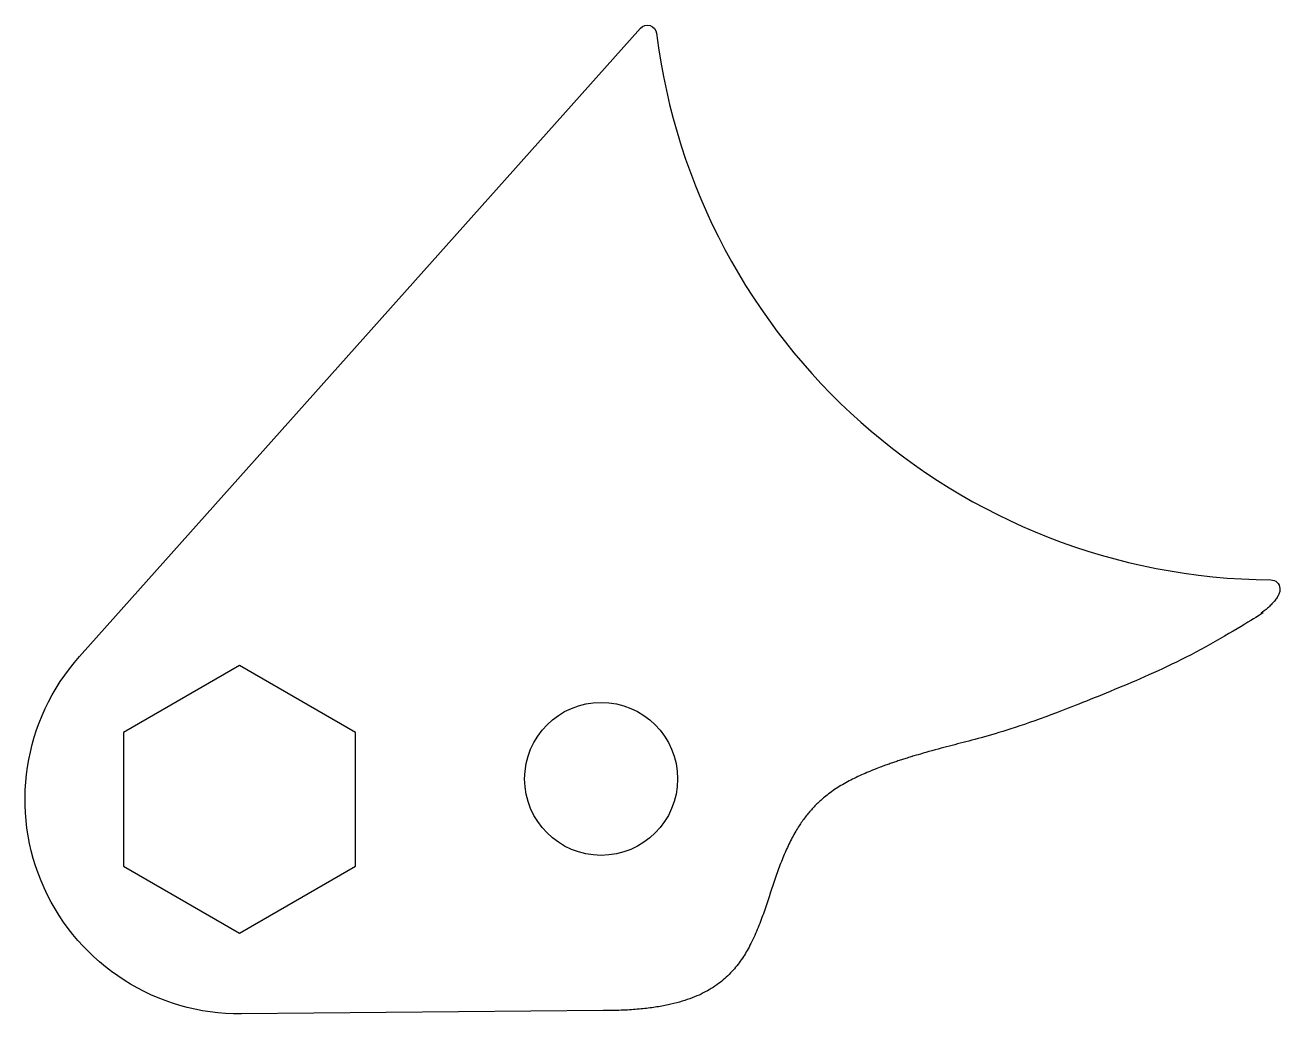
# Model space of a CAD drawing. Header units: inches. Extents: x -0.62 to 0.73, y -0.25 to 0.81.
import ezdxf

# ---------------------------------------------------------------- set-up
doc = ezdxf.new("R2010")
doc.units = ezdxf.units.IN
doc.header["$MEASUREMENT"] = 0

msp = doc.modelspace()

# ---------------------------------------------------------------- linework, layer by layer
msp.add_lwpolyline([(0.0022, -0.25), (-0.3879, -0.2535, -0.651019), (-0.5626, 0.1319), (0.0424, 0.8098, -0.644323), (0.0598, 0.8043, 0.37639), (0.7223, 0.2147, -0.391259), (0.7322, 0.2054)], format="xyb")
msp.add_lwpolyline([(-0.515, 0.05), (-0.515, -0.0943), (-0.39, -0.1665), (-0.265, -0.0943), (-0.265, 0.05), (-0.39, 0.1222)], close=True)
msp.add_circle((0, 0), 0.0825)
msp.add_open_spline([(0.7322, 0.2054), (0.7345, 0.1732), (0.4642, 0.0535), (0.4014, 0.0439), (0.2896, 0.0128), (0.2149, -0.0258), (0.1793, -0.1226), (0.1589, -0.2187), (0.0826, -0.25), (0.0022, -0.25)], degree=4)

doc.saveas('drawing.dxf')
